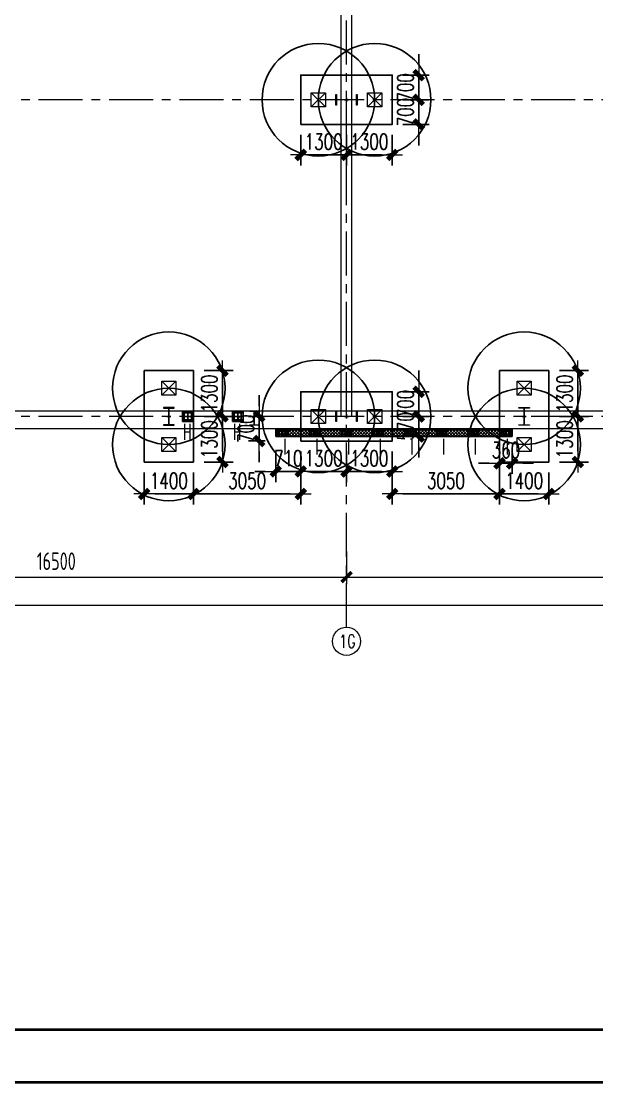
# Model space of a CAD drawing. Extents: x -1201378 to 2367219, y -619313 to 244905.
# Drawn here: x -191103 to -174746, y 118680 to 148884 of the extents above; entities that cross this region are included whole.
import ezdxf
from ezdxf.enums import TextEntityAlignment as Align

# ---------------------------------------------------------------- set-up
doc = ezdxf.new("R2010")
doc.units = 0
doc.header["$LTSCALE"] = 1000
doc.linetypes.add('CENTER', pattern=[2, 1.25, -0.25, 0.25, -0.25])
doc.layers.get('0').update_dxf_attribs({"linetype": 'CONTINUOUS'})
doc.layers.get('Defpoints').update_dxf_attribs({"linetype": 'CONTINUOUS'})
for name, color, linetype in [('0-cxFrame', 155, 'CONTINUOUS'), ('2钢材断面', 2, 'CONTINUOUS'), ('30预埋件', 30, 'CONTINUOUS'), ('40钢材投影', 40, 'CONTINUOUS'), ('ALT_CEN-0-30', 1, 'CENTER'), ('S-DOTE1', 140, 'CENTER'), ('S-HATCH1-W', 252, 'CONTINUOUS'), ('S-SS', 111, 'CONTINUOUS'), ('结构轮廓线', 1, 'CONTINUOUS')]:
    doc.layers.add(name, color=color, linetype=linetype)
for name, color, linetype, lineweight in [('0-cxText', 131, 'CONTINUOUS', 25), ('S-axis', 111, 'CONTINUOUS', 0), ('S-bkl', 4, 'CONTINUOUS', 0), ('S-col', 2, 'CONTINUOUS', 0), ('S-dim', 81, 'CONTINUOUS', 0), ('S-dote', 5, 'CENTER', 0), ('S-zhuang', 1, 'CONTINUOUS', 0)]:
    doc.layers.add(name, color=color, linetype=linetype, lineweight=lineweight)
doc.styles.add('_TCH_AXIS', font='COMPLEX', dxfattribs={"bigfont": 'GBCBIG'})
doc.styles.add('cx_tuming', font='simhei.ttf')
doc.styles.add('cx_tuqian1', font='')
doc.styles.add('DHTEXT-1', font='romans.shx', dxfattribs={"width": 0.7, "bigfont": 'chinese.shx'})
doc.styles.add('SS1', font='tj-romans1.shx', dxfattribs={"width": 0.7, "bigfont": 'tj-hztxt1.shx'})
doc.styles.add('TSSD_Dimension', font='tssdeng.shx', dxfattribs={"width": 0.7, "bigfont": 'hztxt.shx'})
doc.styles.add('黑体', font='simhei.ttf', dxfattribs={"width": 0.8})
doc.styles.get('cx_tuqian1').set_extended_font_data('SimSun')
doc.dimstyles.new('S-150-ARCHI', dxfattribs={"dimscale": 150, "dimtxt": 3, "dimasz": 2, "dimexe": 2, "dimexo": 2, "dimgap": 1, "dimtad": 1, "dimdec": 0, "dimzin": 0, "dimdsep": 46, "dimtxsty": 'SS1', "dimblk1": 'TT', "dimblk2": 'TT', "dimsah": 1, "dimcen": 1, "dimclrd": 256, "dimclre": 256, "dimclrt": 256, "dimadec": 0, "dimazin": 0, "dimtfac": 1, "dimtdec": 0, "dimtix": 1, "dimtmove": 2, "dimatfit": 0, "dimldrblk": 'TT', "dimfxl": 2, "dimtolj": 1, "dimtzin": 0, "dimarcsym": 0})
doc.dimstyles.new('TSSD_200_200', dxfattribs={"dimtxt": 500, "dimasz": 200, "dimexe": 200, "dimexo": 500, "dimgap": 200, "dimtad": 1, "dimdec": 0, "dimzin": 0, "dimdsep": 46, "dimtxsty": 'TSSD_Dimension', "dimblk": 'ARCHTICK', "dimcen": 0, "dimdle": 200, "dimclrt": 7, "dimadec": 0, "dimazin": 0, "dimtfac": 1, "dimtdec": 0, "dimtix": 1, "dimtmove": 2, "dimatfit": 3, "dimfxl": 1, "dimtolj": 1, "dimtzin": 0, "dimarcsym": 0})

# ---------------------------------------------------------------- blocks, each defined once
blk = doc.blocks.new('TK22.A0 L(Dragon)')
at = {"layer": '0-cxFrame', "color": 7, "const_width": 0.5}
blk.add_lwpolyline([(0, 0), (-1486, 0), (-1486, 841), (0, 841)], close=True, dxfattribs=at)
at = {"layer": '0-cxFrame', "const_width": 0.5}
blk.add_lwpolyline([(-80, 10), (-1466, 10), (-1466, 831), (-80, 831)], close=True, dxfattribs=at)
at = {"style": '黑体', "flags": 4}
blk.add_attdef('图幅', text='', height=3.3, dxfattribs=at).set_placement((-40, 3), align=Align.RIGHT)
at = {"layer": '0-cxText', "flags": 4}
for tag, height, style, p in [('建设单位', 3.5, 'cx_tuming', (-45, 240)), ('项目名称', 3.5, 'cx_tuming', (-45, 210)), ('子项名称', 3.5, 'cx_tuming', (-45, 180)), ('工程编号', 3.3, 'cx_tuqian1', (-35, 165)), ('图名1', 3.5, 'cx_tuming', (-45, 87)), ('图名2', 3.5, 'cx_tuming', (-45, 79)), ('图名3', 3.5, 'cx_tuming', (-45, 71)), ('出图日期', 3.3, 'cx_tuqian1', (-39, 60)), ('专业', 3.3, 'cx_tuqian1', (-55, 52)), ('图号', 3.3, 'cx_tuqian1', (-55, 44)), ('版次', 3.3, 'cx_tuqian1', (-20, 44))]:
    blk.add_attdef(tag, text='', height=height, dxfattribs=dict(at, style=style)).set_placement(p, align=Align.MIDDLE)
at = {"layer": 'Defpoints', "color": 6, "flags": 4}
for tag, height, style, p in [('tufu', 3.3, '黑体', (-12, 12)), ('dwfname', 4, 'cx_tuqian1', (-80, 3))]:
    blk.add_attdef(tag, text='', height=height, dxfattribs=dict(at, style=style)).set_placement(p, align=Align.RIGHT)
blk = doc.blocks.new('_FZH')
at = {"layer": 'S-col'}
blk.add_lwpolyline([(-0.375, -0.188), (-0.375, 0.187), (-0.36, 0.187), (-0.36, 0.005), (0.36, 0.005), (0.36, 0.187), (0.375, 0.187), (0.375, -0.188), (0.36, -0.188), (0.36, -0.005), (-0.36, -0.005), (-0.36, -0.188)], close=True, dxfattribs=at)
blk = doc.blocks.new('w4234324')
at = {"layer": 'S-col', "xscale": 800.0000000000005, "yscale": 800.0000000000005, "zscale": 800.0000000000005}
for p in [(-226954, 750820), (-226954, 741820)]:
    blk.add_blockref('_FZH', p, dxfattribs=at)
blk = doc.blocks.new('S-ZHUANG-400')
at = {"layer": 'S-zhuang'}
for p, q in [((200, -200), (-200, 200)), ((-200, -200), (200, 200))]:
    blk.add_line(p, q, dxfattribs=at)
blk.add_lwpolyline([(-200, 200), (200, 200), (200, -200), (-200, -200)], close=True, dxfattribs=at)
blk = doc.blocks.new('CT2')
at = {"layer": 'Defpoints'}
for centre in [(-193625, -186366), (-193625, -187966)]:
    blk.add_circle(centre, 1600, dxfattribs=at)
at = {"layer": 'S-DOTE1', "ltscale": 0.25}
for p, q in [((-193565, -187166), (-193685, -187166)), ((-193625, -187226), (-193625, -187106))]:
    blk.add_line(p, q, dxfattribs=at)
at = {"layer": 'S-HATCH1-W'}
blk.add_lwpolyline([(-194325, -185866), (-192925, -185866), (-192925, -188466), (-194325, -188466)], close=True, dxfattribs=at)
at = {"layer": 'S-zhuang'}
for p in [(-193625, -186366), (-193625, -187966)]:
    blk.add_blockref('S-ZHUANG-400', p, dxfattribs=at)
blk = doc.blocks.new('_ArchTick')
at = {"color": 0, "linetype": 'ByBlock', "const_width": 0.5}
blk.add_lwpolyline([(-0.71, -0.71), (0.71, 0.71)], dxfattribs=at)
blk = doc.blocks.new('*D3024')
at = {"layer": 'Defpoints', "color": 0, "transparency": 16777216}
for p in [(-198358, 21687), (-181858, 21687), (-181858, 20460)]:
    blk.add_point(p, dxfattribs=at)
at = {"layer": 'S-axis', "color": 0, "lineweight": -2, "transparency": 16777216}
for p, q in [((-198358, 21187), (-198358, 20260)), ((-181858, 21187), (-181858, 20260)), ((-198558, 20460), (-181658, 20460))]:
    blk.add_line(p, q, dxfattribs=at)
at = {"layer": 'S-axis', "color": 0, "lineweight": -2, "transparency": 16777216, "xscale": 200, "yscale": 200, "zscale": 200, "rotation": 180}
blk.add_blockref('_ArchTick', (-198358, 20460), dxfattribs=at)
at = {"layer": 'S-axis', "color": 0, "lineweight": -2, "transparency": 16777216, "xscale": 200, "yscale": 200, "zscale": 200}
blk.add_blockref('_ArchTick', (-181858, 20460), dxfattribs=at)
at = {"layer": 'S-axis', "color": 7, "transparency": 16777216, "insert": (-190108, 20910), "char_height": 500, "attachment_point": 5, "style": 'TSSD_Dimension'}
blk.add_mtext('\\A1;16500', dxfattribs=at)
blk = doc.blocks.new('*D3025')
at = {"layer": 'Defpoints', "color": 0, "transparency": 16777216}
for p in [(-181858, 21687), (-165358, 21687), (-165358, 20460)]:
    blk.add_point(p, dxfattribs=at)
at = {"layer": 'S-axis', "color": 0, "lineweight": -2, "transparency": 16777216}
for p, q in [((-181858, 21187), (-181858, 20260)), ((-165358, 21187), (-165358, 20260)), ((-182058, 20460), (-165158, 20460))]:
    blk.add_line(p, q, dxfattribs=at)
at = {"layer": 'S-axis', "color": 0, "lineweight": -2, "transparency": 16777216, "xscale": 200, "yscale": 200, "zscale": 200, "rotation": 180}
blk.add_blockref('_ArchTick', (-181858, 20460), dxfattribs=at)
at = {"layer": 'S-axis', "color": 0, "lineweight": -2, "transparency": 16777216, "xscale": 200, "yscale": 200, "zscale": 200}
blk.add_blockref('_ArchTick', (-165358, 20460), dxfattribs=at)
at = {"layer": 'S-axis', "color": 7, "transparency": 16777216, "insert": (-173608, 20910), "char_height": 500, "attachment_point": 5, "style": 'TSSD_Dimension'}
blk.add_mtext('\\A1;16500', dxfattribs=at)
blk = doc.blocks.new('*D3034')
at = {"layer": 'Defpoints', "color": 0, "transparency": 16777216}
for p in [(-209458, 21587), (-82958, 21587), (-82958, 19660)]:
    blk.add_point(p, dxfattribs=at)
at = {"layer": 'S-axis', "color": 0, "lineweight": -2, "transparency": 16777216}
for p, q in [((-209458, 21087), (-209458, 19460)), ((-82958, 21087), (-82958, 19460)), ((-209658, 19660), (-82758, 19660))]:
    blk.add_line(p, q, dxfattribs=at)
at = {"layer": 'S-axis', "color": 0, "lineweight": -2, "transparency": 16777216, "xscale": 200, "yscale": 200, "zscale": 200, "rotation": 180}
blk.add_blockref('_ArchTick', (-209458, 19660), dxfattribs=at)
at = {"layer": 'S-axis', "color": 0, "lineweight": -2, "transparency": 16777216, "xscale": 200, "yscale": 200, "zscale": 200}
blk.add_blockref('_ArchTick', (-82958, 19660), dxfattribs=at)
at = {"layer": 'S-axis', "color": 7, "transparency": 16777216, "insert": (-146208, 20110), "char_height": 500, "attachment_point": 5, "style": 'TSSD_Dimension'}
blk.add_mtext('\\A1;126500', dxfattribs=at)
blk = doc.blocks.new('TT')
blk.add_line((-0.97, 0), (0.97, 0))
at = {"const_width": 0.45}
blk.add_lwpolyline([(-0.44, -0.44), (0.44, 0.44)], dxfattribs=at)
blk = doc.blocks.new('*D2542')
at = {"layer": 'Defpoints', "color": 0, "transparency": 16777216}
for p in [(-183158, 136952), (-181858, 136952), (-181858, 136085)]:
    blk.add_point(p, dxfattribs=at)
at = {"layer": 'S-dim', "lineweight": -2, "transparency": 16777216}
for p, q in [((-183158, 136652), (-183158, 135785)), ((-181858, 136652), (-181858, 135785)), ((-182858, 136085), (-182158, 136085))]:
    blk.add_line(p, q, dxfattribs=at)
at = {"layer": 'S-dim', "lineweight": -2, "transparency": 16777216, "xscale": 300, "yscale": 300, "zscale": 300, "rotation": 180}
blk.add_blockref('TT', (-183158, 136085), dxfattribs=at)
at = {"layer": 'S-dim', "lineweight": -2, "transparency": 16777216, "xscale": 300, "yscale": 300, "zscale": 300}
blk.add_blockref('TT', (-181858, 136085), dxfattribs=at)
at = {"layer": 'S-dim', "transparency": 16777216, "insert": (-182508, 136460), "char_height": 450, "attachment_point": 5, "style": 'SS1'}
blk.add_mtext('\\A1;1300', dxfattribs=at)
blk = doc.blocks.new('*D2543')
at = {"layer": 'Defpoints', "color": 0, "transparency": 16777216}
for p in [(-181858, 136952), (-180558, 136952), (-180558, 136085)]:
    blk.add_point(p, dxfattribs=at)
at = {"layer": 'S-dim', "lineweight": -2, "transparency": 16777216}
for p, q in [((-181858, 136652), (-181858, 135785)), ((-180558, 136652), (-180558, 135785)), ((-181558, 136085), (-180858, 136085))]:
    blk.add_line(p, q, dxfattribs=at)
at = {"layer": 'S-dim', "lineweight": -2, "transparency": 16777216, "xscale": 300, "yscale": 300, "zscale": 300, "rotation": 180}
blk.add_blockref('TT', (-181858, 136085), dxfattribs=at)
at = {"layer": 'S-dim', "lineweight": -2, "transparency": 16777216, "xscale": 300, "yscale": 300, "zscale": 300}
blk.add_blockref('TT', (-180558, 136085), dxfattribs=at)
at = {"layer": 'S-dim', "transparency": 16777216, "insert": (-181208, 136460), "char_height": 450, "attachment_point": 5, "style": 'SS1'}
blk.add_mtext('\\A1;1300', dxfattribs=at)
blk = doc.blocks.new('*D2544')
at = {"layer": 'Defpoints', "color": 0, "transparency": 16777216}
for p in [(-180558, 137652), (-179807, 137652), (-180558, 137082)]:
    blk.add_point(p, dxfattribs=at)
at = {"layer": 'S-dim', "lineweight": -2, "transparency": 16777216}
for p, q in [((-179807, 137952), (-179807, 138252)), ((-180258, 137652), (-179507, 137652)), ((-179807, 137082), (-179807, 137652)), ((-180258, 137082), (-179507, 137082)), ((-179807, 136782), (-179807, 136482))]:
    blk.add_line(p, q, dxfattribs=at)
at = {"layer": 'S-dim', "lineweight": -2, "transparency": 16777216, "xscale": 300, "yscale": 300, "zscale": 300}
for p, rotation in [((-179807, 137652), 270), ((-179807, 137082), 90)]:
    blk.add_blockref('TT', p, dxfattribs=dict(at, rotation=rotation))
at = {"layer": 'S-dim', "transparency": 16777216, "insert": (-180182, 137367), "char_height": 450, "attachment_point": 5, "rotation": 90, "style": 'SS1'}
blk.add_mtext('\\A1;570', dxfattribs=at)
blk = doc.blocks.new('*D2545')
at = {"layer": 'Defpoints', "color": 0, "transparency": 16777216}
for p in [(-180558, 138352), (-179807, 138352), (-180558, 137652)]:
    blk.add_point(p, dxfattribs=at)
at = {"layer": 'S-dim', "lineweight": -2, "transparency": 16777216}
for p, q in [((-179807, 138652), (-179807, 138952)), ((-180258, 138352), (-179507, 138352)), ((-179807, 137652), (-179807, 138352)), ((-180258, 137652), (-179507, 137652)), ((-179807, 137352), (-179807, 137052))]:
    blk.add_line(p, q, dxfattribs=at)
at = {"layer": 'S-dim', "lineweight": -2, "transparency": 16777216, "xscale": 300, "yscale": 300, "zscale": 300}
for p, rotation in [((-179807, 138352), 270), ((-179807, 137652), 90)]:
    blk.add_blockref('TT', p, dxfattribs=dict(at, rotation=rotation))
at = {"layer": 'S-dim', "transparency": 16777216, "insert": (-180182, 138002), "char_height": 450, "attachment_point": 5, "rotation": 90, "style": 'SS1'}
blk.add_mtext('\\A1;700', dxfattribs=at)
blk = doc.blocks.new('*D2570')
at = {"layer": 'Defpoints', "color": 0, "transparency": 16777216}
for p in [(-183158, 145952), (-181858, 145952), (-181858, 145085)]:
    blk.add_point(p, dxfattribs=at)
at = {"layer": 'S-dim', "lineweight": -2, "transparency": 16777216}
for p, q in [((-183158, 145652), (-183158, 144785)), ((-181858, 145652), (-181858, 144785)), ((-182858, 145085), (-182158, 145085))]:
    blk.add_line(p, q, dxfattribs=at)
at = {"layer": 'S-dim', "lineweight": -2, "transparency": 16777216, "xscale": 300, "yscale": 300, "zscale": 300, "rotation": 180}
blk.add_blockref('TT', (-183158, 145085), dxfattribs=at)
at = {"layer": 'S-dim', "lineweight": -2, "transparency": 16777216, "xscale": 300, "yscale": 300, "zscale": 300}
blk.add_blockref('TT', (-181858, 145085), dxfattribs=at)
at = {"layer": 'S-dim', "transparency": 16777216, "insert": (-182508, 145460), "char_height": 450, "attachment_point": 5, "style": 'SS1'}
blk.add_mtext('\\A1;1300', dxfattribs=at)
blk = doc.blocks.new('*D2571')
at = {"layer": 'Defpoints', "color": 0, "transparency": 16777216}
for p in [(-181858, 145952), (-180558, 145952), (-180558, 145085)]:
    blk.add_point(p, dxfattribs=at)
at = {"layer": 'S-dim', "lineweight": -2, "transparency": 16777216}
for p, q in [((-181858, 145652), (-181858, 144785)), ((-180558, 145652), (-180558, 144785)), ((-181558, 145085), (-180858, 145085))]:
    blk.add_line(p, q, dxfattribs=at)
at = {"layer": 'S-dim', "lineweight": -2, "transparency": 16777216, "xscale": 300, "yscale": 300, "zscale": 300, "rotation": 180}
blk.add_blockref('TT', (-181858, 145085), dxfattribs=at)
at = {"layer": 'S-dim', "lineweight": -2, "transparency": 16777216, "xscale": 300, "yscale": 300, "zscale": 300}
blk.add_blockref('TT', (-180558, 145085), dxfattribs=at)
at = {"layer": 'S-dim', "transparency": 16777216, "insert": (-181208, 145460), "char_height": 450, "attachment_point": 5, "style": 'SS1'}
blk.add_mtext('\\A1;1300', dxfattribs=at)
blk = doc.blocks.new('*D2572')
at = {"layer": 'Defpoints', "color": 0, "transparency": 16777216}
for p in [(-180558, 146652), (-179807, 146652), (-180558, 145952)]:
    blk.add_point(p, dxfattribs=at)
at = {"layer": 'S-dim', "lineweight": -2, "transparency": 16777216}
for p, q in [((-179807, 146952), (-179807, 147252)), ((-180258, 146652), (-179507, 146652)), ((-179807, 145952), (-179807, 146652)), ((-180258, 145952), (-179507, 145952)), ((-179807, 145652), (-179807, 145352))]:
    blk.add_line(p, q, dxfattribs=at)
at = {"layer": 'S-dim', "lineweight": -2, "transparency": 16777216, "xscale": 300, "yscale": 300, "zscale": 300}
for p, rotation in [((-179807, 146652), 270), ((-179807, 145952), 90)]:
    blk.add_blockref('TT', p, dxfattribs=dict(at, rotation=rotation))
at = {"layer": 'S-dim', "transparency": 16777216, "insert": (-180182, 146302), "char_height": 450, "attachment_point": 5, "rotation": 90, "style": 'SS1'}
blk.add_mtext('\\A1;700', dxfattribs=at)
blk = doc.blocks.new('*D2573')
at = {"layer": 'Defpoints', "color": 0, "transparency": 16777216}
for p in [(-180558, 147352), (-179807, 147352), (-180558, 146652)]:
    blk.add_point(p, dxfattribs=at)
at = {"layer": 'S-dim', "lineweight": -2, "transparency": 16777216}
for p, q in [((-179807, 147652), (-179807, 147952)), ((-180258, 147352), (-179507, 147352)), ((-179807, 146652), (-179807, 147352)), ((-180258, 146652), (-179507, 146652)), ((-179807, 146352), (-179807, 146052))]:
    blk.add_line(p, q, dxfattribs=at)
at = {"layer": 'S-dim', "lineweight": -2, "transparency": 16777216, "xscale": 300, "yscale": 300, "zscale": 300}
for p, rotation in [((-179807, 147352), 270), ((-179807, 146652), 90)]:
    blk.add_blockref('TT', p, dxfattribs=dict(at, rotation=rotation))
at = {"layer": 'S-dim', "transparency": 16777216, "insert": (-180182, 147002), "char_height": 450, "attachment_point": 5, "rotation": 90, "style": 'SS1'}
blk.add_mtext('\\A1;700', dxfattribs=at)
blk = doc.blocks.new('*D2822')
at = {"layer": 'Defpoints', "color": 0, "transparency": 16777216}
for p in [(-187608, 136352), (-186208, 136352), (-186208, 135446)]:
    blk.add_point(p, dxfattribs=at)
at = {"layer": 'S-dim', "lineweight": -2, "transparency": 16777216}
for p, q in [((-187608, 136052), (-187608, 135146)), ((-186208, 136052), (-186208, 135146)), ((-187308, 135446), (-186508, 135446))]:
    blk.add_line(p, q, dxfattribs=at)
at = {"layer": 'S-dim', "lineweight": -2, "transparency": 16777216, "xscale": 300, "yscale": 300, "zscale": 300, "rotation": 180}
blk.add_blockref('TT', (-187608, 135446), dxfattribs=at)
at = {"layer": 'S-dim', "lineweight": -2, "transparency": 16777216, "xscale": 300, "yscale": 300, "zscale": 300}
blk.add_blockref('TT', (-186208, 135446), dxfattribs=at)
at = {"layer": 'S-dim', "transparency": 16777216, "insert": (-186908, 135821), "char_height": 450, "attachment_point": 5, "style": 'SS1'}
blk.add_mtext('\\A1;1400', dxfattribs=at)
blk = doc.blocks.new('*D2823')
at = {"layer": 'Defpoints', "color": 0, "transparency": 16777216}
for p in [(-186208, 136352), (-183158, 136371), (-183158, 135446)]:
    blk.add_point(p, dxfattribs=at)
at = {"layer": 'S-dim', "lineweight": -2, "transparency": 16777216}
for p, q in [((-186208, 136052), (-186208, 135146)), ((-183158, 136071), (-183158, 135146)), ((-185908, 135446), (-183458, 135446))]:
    blk.add_line(p, q, dxfattribs=at)
at = {"layer": 'S-dim', "lineweight": -2, "transparency": 16777216, "xscale": 300, "yscale": 300, "zscale": 300, "rotation": 180}
blk.add_blockref('TT', (-186208, 135446), dxfattribs=at)
at = {"layer": 'S-dim', "lineweight": -2, "transparency": 16777216, "xscale": 300, "yscale": 300, "zscale": 300}
blk.add_blockref('TT', (-183158, 135446), dxfattribs=at)
at = {"layer": 'S-dim', "transparency": 16777216, "insert": (-184683, 135821), "char_height": 450, "attachment_point": 5, "style": 'SS1'}
blk.add_mtext('\\A1;3050', dxfattribs=at)
blk = doc.blocks.new('*D2824')
at = {"layer": 'Defpoints', "color": 0, "transparency": 16777216}
for p in [(-186208, 137652), (-185384, 137652), (-186208, 136352)]:
    blk.add_point(p, dxfattribs=at)
at = {"layer": 'S-dim', "lineweight": -2, "transparency": 16777216}
for p, q in [((-185908, 137652), (-185084, 137652)), ((-185384, 136652), (-185384, 137352)), ((-185908, 136352), (-185084, 136352))]:
    blk.add_line(p, q, dxfattribs=at)
at = {"layer": 'S-dim', "lineweight": -2, "transparency": 16777216, "xscale": 300, "yscale": 300, "zscale": 300}
for p, rotation in [((-185384, 137652), 90), ((-185384, 136352), 270)]:
    blk.add_blockref('TT', p, dxfattribs=dict(at, rotation=rotation))
at = {"layer": 'S-dim', "transparency": 16777216, "insert": (-185759, 137002), "char_height": 450, "attachment_point": 5, "rotation": 90, "style": 'SS1'}
blk.add_mtext('\\A1;1300', dxfattribs=at)
blk = doc.blocks.new('*D2825')
at = {"layer": 'Defpoints', "color": 0, "transparency": 16777216}
for p in [(-186208, 138952), (-185384, 138952), (-186208, 137652)]:
    blk.add_point(p, dxfattribs=at)
at = {"layer": 'S-dim', "lineweight": -2, "transparency": 16777216}
for p, q in [((-185908, 138952), (-185084, 138952)), ((-185384, 137952), (-185384, 138652)), ((-185908, 137652), (-185084, 137652))]:
    blk.add_line(p, q, dxfattribs=at)
at = {"layer": 'S-dim', "lineweight": -2, "transparency": 16777216, "xscale": 300, "yscale": 300, "zscale": 300}
for p, rotation in [((-185384, 138952), 90), ((-185384, 137652), 270)]:
    blk.add_blockref('TT', p, dxfattribs=dict(at, rotation=rotation))
at = {"layer": 'S-dim', "transparency": 16777216, "insert": (-185759, 138302), "char_height": 450, "attachment_point": 5, "rotation": 90, "style": 'SS1'}
blk.add_mtext('\\A1;1300', dxfattribs=at)
blk = doc.blocks.new('*D2834')
at = {"layer": 'Defpoints', "color": 0, "transparency": 16777216}
for p in [(-177508, 136352), (-176108, 136352), (-176108, 135446)]:
    blk.add_point(p, dxfattribs=at)
at = {"layer": 'S-dim', "lineweight": -2, "transparency": 16777216}
for p, q in [((-177508, 136052), (-177508, 135146)), ((-176108, 136052), (-176108, 135146)), ((-177208, 135446), (-176408, 135446))]:
    blk.add_line(p, q, dxfattribs=at)
at = {"layer": 'S-dim', "lineweight": -2, "transparency": 16777216, "xscale": 300, "yscale": 300, "zscale": 300, "rotation": 180}
blk.add_blockref('TT', (-177508, 135446), dxfattribs=at)
at = {"layer": 'S-dim', "lineweight": -2, "transparency": 16777216, "xscale": 300, "yscale": 300, "zscale": 300}
blk.add_blockref('TT', (-176108, 135446), dxfattribs=at)
at = {"layer": 'S-dim', "transparency": 16777216, "insert": (-176808, 135821), "char_height": 450, "attachment_point": 5, "style": 'SS1'}
blk.add_mtext('\\A1;1400', dxfattribs=at)
blk = doc.blocks.new('*D2835')
at = {"layer": 'Defpoints', "color": 0, "transparency": 16777216}
for p in [(-176108, 137652), (-175284, 137652), (-176108, 136352)]:
    blk.add_point(p, dxfattribs=at)
at = {"layer": 'S-dim', "lineweight": -2, "transparency": 16777216}
for p, q in [((-175808, 137652), (-174984, 137652)), ((-175284, 136652), (-175284, 137352)), ((-175808, 136352), (-174984, 136352))]:
    blk.add_line(p, q, dxfattribs=at)
at = {"layer": 'S-dim', "lineweight": -2, "transparency": 16777216, "xscale": 300, "yscale": 300, "zscale": 300}
for p, rotation in [((-175284, 137652), 90), ((-175284, 136352), 270)]:
    blk.add_blockref('TT', p, dxfattribs=dict(at, rotation=rotation))
at = {"layer": 'S-dim', "transparency": 16777216, "insert": (-175659, 137002), "char_height": 450, "attachment_point": 5, "rotation": 90, "style": 'SS1'}
blk.add_mtext('\\A1;1300', dxfattribs=at)
blk = doc.blocks.new('*D2836')
at = {"layer": 'Defpoints', "color": 0, "transparency": 16777216}
for p in [(-176108, 138952), (-175284, 138952), (-176108, 137652)]:
    blk.add_point(p, dxfattribs=at)
at = {"layer": 'S-dim', "lineweight": -2, "transparency": 16777216}
for p, q in [((-175808, 138952), (-174984, 138952)), ((-175284, 137952), (-175284, 138652)), ((-175808, 137652), (-174984, 137652))]:
    blk.add_line(p, q, dxfattribs=at)
at = {"layer": 'S-dim', "lineweight": -2, "transparency": 16777216, "xscale": 300, "yscale": 300, "zscale": 300}
for p, rotation in [((-175284, 138952), 90), ((-175284, 137652), 270)]:
    blk.add_blockref('TT', p, dxfattribs=dict(at, rotation=rotation))
at = {"layer": 'S-dim', "transparency": 16777216, "insert": (-175659, 138302), "char_height": 450, "attachment_point": 5, "rotation": 90, "style": 'SS1'}
blk.add_mtext('\\A1;1300', dxfattribs=at)
blk = doc.blocks.new('*D2837')
at = {"layer": 'Defpoints', "color": 0, "transparency": 16777216}
for p in [(-180558, 136352), (-177508, 136352), (-180558, 135446)]:
    blk.add_point(p, dxfattribs=at)
at = {"layer": 'S-dim', "lineweight": -2, "transparency": 16777216}
for p, q in [((-180558, 136052), (-180558, 135146)), ((-177508, 136052), (-177508, 135146)), ((-177808, 135446), (-180258, 135446))]:
    blk.add_line(p, q, dxfattribs=at)
at = {"layer": 'S-dim', "lineweight": -2, "transparency": 16777216, "xscale": 300, "yscale": 300, "zscale": 300, "rotation": 180}
blk.add_blockref('TT', (-180558, 135446), dxfattribs=at)
at = {"layer": 'S-dim', "lineweight": -2, "transparency": 16777216, "xscale": 300, "yscale": 300, "zscale": 300}
blk.add_blockref('TT', (-177508, 135446), dxfattribs=at)
at = {"layer": 'S-dim', "transparency": 16777216, "insert": (-179033, 135821), "char_height": 450, "attachment_point": 5, "style": 'SS1'}
blk.add_mtext('\\A1;3050', dxfattribs=at)
blk = doc.blocks.new('*D6497')
at = {"layer": 'Defpoints', "color": 0, "transparency": 16777216}
for p in [(-183868, 136952), (-183158, 136952), (-183158, 136085)]:
    blk.add_point(p, dxfattribs=at)
at = {"layer": 'S-dim', "lineweight": -2, "transparency": 16777216}
for p, q in [((-183868, 136652), (-183868, 135785)), ((-183158, 136652), (-183158, 135785)), ((-184168, 136085), (-184468, 136085)), ((-183868, 136085), (-183158, 136085)), ((-182858, 136085), (-182558, 136085))]:
    blk.add_line(p, q, dxfattribs=at)
at = {"layer": 'S-dim', "lineweight": -2, "transparency": 16777216, "xscale": 300, "yscale": 300, "zscale": 300}
blk.add_blockref('TT', (-183868, 136085), dxfattribs=at)
at = {"layer": 'S-dim', "lineweight": -2, "transparency": 16777216, "xscale": 300, "yscale": 300, "zscale": 300, "rotation": 180}
blk.add_blockref('TT', (-183158, 136085), dxfattribs=at)
at = {"layer": 'S-dim', "transparency": 16777216, "insert": (-183513, 136460), "char_height": 450, "attachment_point": 5, "style": 'SS1'}
blk.add_mtext('\\A1;710', dxfattribs=at)
blk = doc.blocks.new('*D6498')
at = {"layer": 'Defpoints', "color": 0, "transparency": 16777216}
for p in [(-184343, 137652), (-183868, 137652), (-183868, 136952)]:
    blk.add_point(p, dxfattribs=at)
at = {"layer": 'S-dim', "lineweight": -2, "transparency": 16777216}
for p, q in [((-184343, 137952), (-184343, 138252)), ((-184168, 137652), (-184643, 137652)), ((-184343, 136952), (-184343, 137652)), ((-184168, 136952), (-184643, 136952)), ((-184343, 136652), (-184343, 136352))]:
    blk.add_line(p, q, dxfattribs=at)
at = {"layer": 'S-dim', "lineweight": -2, "transparency": 16777216, "xscale": 300, "yscale": 300, "zscale": 300}
for p, rotation in [((-184343, 137652), 270), ((-184343, 136952), 90)]:
    blk.add_blockref('TT', p, dxfattribs=dict(at, rotation=rotation))
at = {"layer": 'S-dim', "transparency": 16777216, "insert": (-184718, 137302), "char_height": 450, "attachment_point": 5, "rotation": 90, "style": 'SS1'}
blk.add_mtext('\\A1;700', dxfattribs=at)
blk = doc.blocks.new('*D6499')
at = {"layer": 'Defpoints', "color": 0, "transparency": 16777216}
for p in [(-177508, 136952), (-177148, 136952), (-177508, 136317)]:
    blk.add_point(p, dxfattribs=at)
at = {"layer": 'S-dim', "lineweight": -2, "transparency": 16777216}
for p, q in [((-177508, 136652), (-177508, 136017)), ((-177148, 136652), (-177148, 136017)), ((-177808, 136317), (-178108, 136317)), ((-177148, 136317), (-177508, 136317)), ((-176848, 136317), (-176548, 136317))]:
    blk.add_line(p, q, dxfattribs=at)
at = {"layer": 'S-dim', "lineweight": -2, "transparency": 16777216, "xscale": 300, "yscale": 300, "zscale": 300}
blk.add_blockref('TT', (-177508, 136317), dxfattribs=at)
at = {"layer": 'S-dim', "lineweight": -2, "transparency": 16777216, "xscale": 300, "yscale": 300, "zscale": 300, "rotation": 180}
blk.add_blockref('TT', (-177148, 136317), dxfattribs=at)
at = {"layer": 'S-dim', "transparency": 16777216, "insert": (-177328, 136692), "char_height": 450, "attachment_point": 5, "style": 'SS1'}
blk.add_mtext('\\A1;360', dxfattribs=at)
blk = doc.blocks.new('1号厂房一层')
at = {"layer": '结构轮廓线', "color": 1, "ltscale": 500}
for p, q in [((-183868, 437082), (-183868, 437302)), ((-183868, 437082), (-177148, 437082)), ((-177148, 437082), (-177148, 437302))]:
    blk.add_line(p, q, dxfattribs=at)
blk = doc.blocks.new('20250903183753')
at = {"layer": '2钢材断面'}
for p, q in [((150, 0), (-150, 0)), ((-150, 0), (-150, -300)), ((150, -300), (150, 0)), ((-150, -300), (150, -300))]:
    blk.add_line(p, q, dxfattribs=at)
at = {"layer": '40钢材投影'}
for centre, radius in [((-100, -50), 12), ((-100, -150), 12), ((-100, -250), 12), ((-100, -50), 6), ((-100, -150), 6), ((-100, -250), 6), ((0, -50), 12), ((0, -150), 12), ((0, -250), 12), ((0, -50), 6), ((0, -150), 6), ((0, -250), 6), ((100, -50), 12), ((100, -150), 12), ((100, -251), 12), ((100, -50), 6), ((100, -150), 6), ((100, -251), 6)]:
    blk.add_circle(centre, radius, dxfattribs=at)
at = {"layer": 'ALT_CEN-0-30', "ltscale": 20}
for p, q in [((-100, 0), (-100, -300)), ((0, 0), (0, -300)), ((100, 0), (100, -300)), ((-150, -50), (150, -50)), ((-150, -150), (150, -150)), ((-150, -250), (150, -250))]:
    blk.add_line(p, q, dxfattribs=at)
blk = doc.blocks.new('20250903183821')
at = {"ltscale": 50}
blk.add_blockref('20250903183753', (0, 0), dxfattribs=at)
at = {"layer": '30预埋件', "style": 'DHTEXT-1', "text_generation_flag": 6, "width": 0.55}
blk.add_attdef('B', (-105, 65), '', height=450, rotation=180, dxfattribs=at)
blk = doc.blocks.new('20250902145151')
at = {"layer": '2钢材断面'}
for p, q in [((150, 100), (-150, 100)), ((-150, 100), (-150, -100)), ((150, -100), (150, 100)), ((-150, -100), (150, -100))]:
    blk.add_line(p, q, dxfattribs=at)
at = {"layer": '40钢材投影'}
for centre, radius in [((-100, 50), 10), ((-100, 50), 5), ((0, 50), 10), ((0, 50), 5), ((100, 50), 10), ((100, 50), 5), ((-100, -50), 10), ((-100, -50), 5), ((0, -50), 10), ((0, -50), 5), ((100, -50), 10), ((100, -50), 5)]:
    blk.add_circle(centre, radius, dxfattribs=at)
at = {"layer": 'ALT_CEN-0-30', "ltscale": 20}
for p, q in [((-150, 50), (150, 50)), ((-100, 100), (-100, -100)), ((0, 100), (0, -100)), ((100, 100), (100, -100)), ((-150, -50), (150, -50))]:
    blk.add_line(p, q, dxfattribs=at)
blk = doc.blocks.new('20250912153858')
at = {"ltscale": 50}
blk.add_blockref('20250902145151', (0, 100), dxfattribs=at)
at = {"layer": '30预埋件', "style": 'DHTEXT-1', "text_generation_flag": 6, "width": 0.55}
blk.add_attdef('B', (105, -65), '', height=450, dxfattribs=at)
blk = doc.blocks.new('A$Ce592290a')
at = {"layer": 'S-col', "color": 1}
blk.add_lwpolyline([(24500, -90238), (24500, -90250), (24250, -90250), (24250, -90238), (24371, -90238), (24371, -89862), (24250, -89862), (24250, -89850), (24500, -89850), (24500, -89862), (24379, -89862), (24379, -90238)], close=True, dxfattribs=at)
blk = doc.blocks.new('1#轴网')
at = {"layer": 'S-axis'}
blk.add_circle((-181858.5, 18633.1), 400, dxfattribs=at)
at = {"layer": 'S-dote'}
for p, q in [((-181858.5, 19033.1), (-181858.5, 124689.3)), ((-99358.5, 34027), (-216950.7, 34027)), ((-99358.5, 25027), (-216950.7, 25027))]:
    blk.add_line(p, q, dxfattribs=at)
at = {"layer": 'S-axis', "style": '_TCH_AXIS', "width": 0.705882}
blk.add_text('1G', height=374.97, dxfattribs=at).set_placement((-182066.4, 18445.6))
at = {"layer": 'S-axis'}
for p1, p2, distance, picture, middle in [((-209458.5, 21587), (-82958.5, 21587), -1926.7, '*D3034', (-146208.5, 20110.3)), ((-198358.5, 21687), (-181858.5, 21687), -1226.7, '*D3024', (-190108.5, 20910.3)), ((-181858.5, 21687), (-165358.5, 21687), -1226.7, '*D3025', (-173608.5, 20910.3))]:
    dim = blk.add_aligned_dim(p1=p1, p2=p2, distance=distance, dimstyle='TSSD_200_200', dxfattribs=at)
    dim.commit()
    dim.dimension.update_dxf_attribs({"geometry": picture, "text_midpoint": middle})

msp = doc.modelspace()

# ---------------------------------------------------------------- hatches: boundary and pattern name
at = {"layer": 'S-HATCH1-W'}
h = msp.add_hatch(dxfattribs=at)
h.set_pattern_fill('ANSI37', color=256, scale=20)
h.set_pattern_definition([(45, (21550.04, 392900.15), (-44.90128, 44.90128), []), (135, (21550.04, 392900.15), (-44.90128, -44.90128), [])])
h.paths.add_polyline_path([(-177198.4, 137081.9), (-177198.4, 137281.9), (-183818.4, 137281.9), (-183818.4, 137081.9)])

# ---------------------------------------------------------------- linework, layer by layer
at = {"layer": 'S-bkl'}
msp.add_line((-182008.5, 137651.8), (-182008.5, 227651.8), dxfattribs=at)
for points in [[(-181708.5, 137651.8), (-181708.5, 227651.8)], [(-100458.5, 137801.8), (-208914.4, 137801.8)], [(-100458.5, 137301.8), (-208914.4, 137301.8)]]:
    msp.add_lwpolyline(points, dxfattribs=at)
at = {"layer": 'S-col'}
for points in [[(-187058.5, 137401.8), (-186758.5, 137401.8), (-186758.5, 137413.8), (-186904.5, 137413.8), (-186904.5, 137889.8), (-186758.5, 137889.8), (-186758.5, 137901.8), (-187058.5, 137901.8), (-187058.5, 137889.8), (-186912.5, 137889.8), (-186912.5, 137413.8), (-187058.5, 137413.8)], [(-176658.5, 137401.8), (-176958.5, 137401.8), (-176958.5, 137413.8), (-176812.5, 137413.8), (-176812.5, 137889.8), (-176958.5, 137889.8), (-176958.5, 137901.8), (-176658.5, 137901.8), (-176658.5, 137889.8), (-176804.5, 137889.8), (-176804.5, 137413.8), (-176658.5, 137413.8)]]:
    msp.add_lwpolyline(points, close=True, dxfattribs=at)
at = {"layer": 'S-HATCH1-W'}
msp.add_lwpolyline([(-183818.4, 137281.9), (-177198.4, 137281.9), (-177198.4, 137081.9), (-183818.4, 137081.9)], close=True, dxfattribs=at)

# ---------------------------------------------------------------- block references
at = {"ltscale": 500, "rotation": 180}
for p in [(-186368.4, 137501.8), (-184948.4, 137501.8)]:
    msp.add_blockref('20250903183821', p, dxfattribs=at).add_auto_attribs({'B': 'H'})
at = {"layer": '0-cxFrame', "xscale": 150, "yscale": 150, "zscale": 150}
msp.add_blockref('TK22.A0 L(Dragon)', (-32818.2, 118717.3), dxfattribs=at)
at = {"layer": 'S-axis'}
msp.add_blockref('1#轴网', (0, 112624.8), dxfattribs=at)
at = {"layer": 'S-col'}
msp.add_blockref('w4234324', (45095.7, -604168.2), dxfattribs=at)
at = {"layer": 'S-SS'}
for name, p in [('1号厂房一层', (0, -300000)), ('A$Ce592290a', (-208858.4, 227651.8))]:
    msp.add_blockref(name, p, dxfattribs=at)
at = {"layer": 'S-zhuang', "rotation": 90}
for p in [(-369024.7, 340276.6), (-369024.7, 331276.6)]:
    msp.add_blockref('CT2', p, dxfattribs=at)
at = {"layer": 'S-zhuang'}
for p in [(6716.3, 324818), (16816.3, 324818)]:
    msp.add_blockref('CT2', p, dxfattribs=at)
at = {"layer": '结构轮廓线', "ltscale": 500}
for p in [(-183668.4, 137081.9), (-182758.4, 137081.9), (-181858.4, 137081.9), (-180958.4, 137081.9), (-180058.4, 137081.9), (-179158.4, 137081.9), (-178258.4, 137081.9), (-177348.4, 137081.9)]:
    msp.add_blockref('20250912153858', p, dxfattribs=at).add_auto_attribs({'B': 'I'})

# ---------------------------------------------------------------- dimensions: what is measured, and where the dimension line sits
at = {"layer": 'S-dim'}
for base, p1, p2, picture, middle in [((-179806.7, 147351.8), (-180558.5, 146651.8), (-180558.5, 147351.8), '*D2573', (-180181.7, 147001.8)), ((-179806.7, 146651.8), (-180558.5, 145951.8), (-180558.5, 146651.8), '*D2572', (-180181.7, 146301.8)), ((-185383.5, 138951.8), (-186208.5, 137651.8), (-186208.5, 138951.8), '*D2825', (-185758.5, 138301.8)), ((-179806.7, 138351.8), (-180558.5, 137651.8), (-180558.5, 138351.8), '*D2545', (-180181.7, 138001.8)), ((-175283.5, 138951.8), (-176108.5, 137651.8), (-176108.5, 138951.8), '*D2836', (-175658.5, 138301.8)), ((-184343, 137651.8), (-183868.4, 136951.8), (-183868.4, 137651.8), '*D6498', (-184718, 137301.8)), ((-179806.7, 137651.8), (-180558.5, 137081.8), (-180558.5, 137651.8), '*D2544', (-180181.7, 137366.8)), ((-185383.5, 137651.8), (-186208.5, 136351.8), (-186208.5, 137651.8), '*D2824', (-185758.5, 137001.8)), ((-175283.5, 137651.8), (-176108.5, 136351.8), (-176108.5, 137651.8), '*D2835', (-175658.5, 137001.8))]:
    dim = msp.add_linear_dim(base=base, p1=p1, p2=p2, angle=90, dimstyle='S-150-ARCHI', dxfattribs=at)
    dim.commit()
    dim.dimension.update_dxf_attribs({"geometry": picture, "text_midpoint": middle})
for base, p1, p2, picture, middle in [((-181858.5, 145085.2), (-183158.5, 145951.8), (-181858.5, 145951.8), '*D2570', (-182508.5, 145460.2)), ((-180558.5, 145085.2), (-181858.5, 145951.8), (-180558.5, 145951.8), '*D2571', (-181208.5, 145460.2)), ((-183158.5, 136085.2), (-183868.4, 136951.8), (-183158.5, 136951.8), '*D6497', (-183513.4, 136460.2)), ((-181858.5, 136085.2), (-183158.5, 136951.8), (-181858.5, 136951.8), '*D2542', (-182508.5, 136460.2)), ((-180558.5, 136085.2), (-181858.5, 136951.8), (-180558.5, 136951.8), '*D2543', (-181208.5, 136460.2)), ((-177508.5, 136317.4), (-177148.4, 136951.8), (-177508.5, 136951.8), '*D6499', (-177328.4, 136692.4)), ((-186208.5, 135446.1), (-187608.5, 136351.8), (-186208.5, 136351.8), '*D2822', (-186908.5, 135821.1)), ((-183158.5, 135446.1), (-186208.5, 136351.8), (-183158.5, 136371), '*D2823', (-184683.5, 135821.1)), ((-180558.5, 135446.1), (-177508.5, 136351.8), (-180558.5, 136351.8), '*D2837', (-179033.5, 135821.1)), ((-176108.5, 135446.1), (-177508.5, 136351.8), (-176108.5, 136351.8), '*D2834', (-176808.5, 135821.1))]:
    dim = msp.add_linear_dim(base=base, p1=p1, p2=p2, dimstyle='S-150-ARCHI', dxfattribs=at)
    dim.commit()
    dim.dimension.update_dxf_attribs({"geometry": picture, "text_midpoint": middle})

doc.saveas('drawing.dxf')
